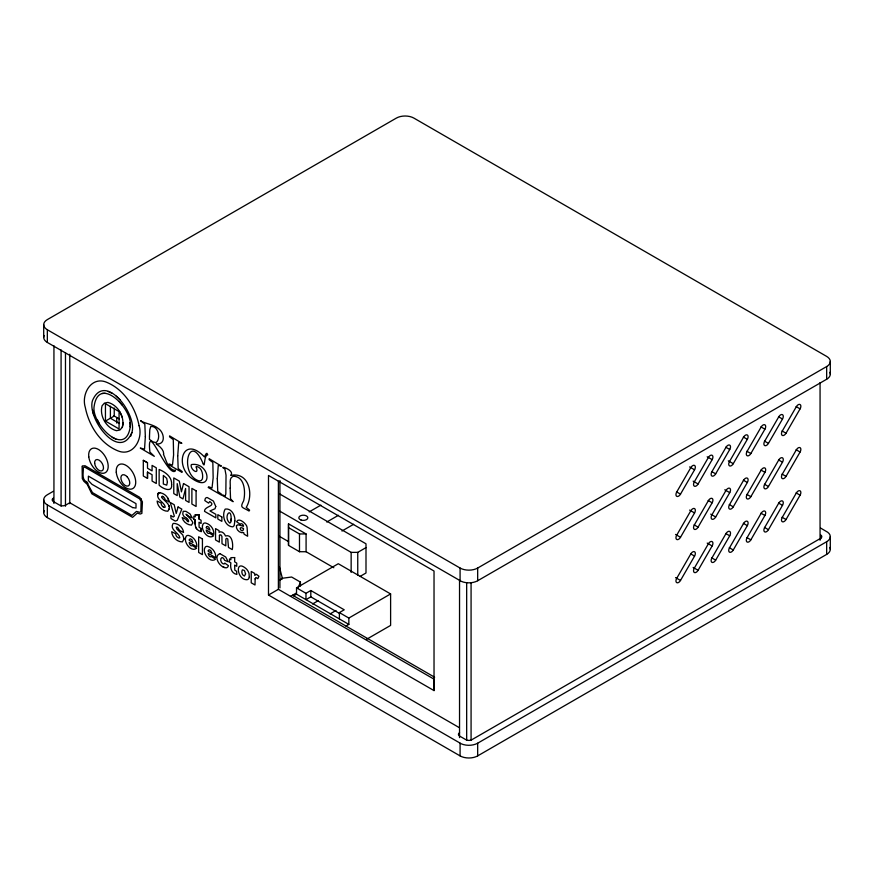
<?xml version="1.0" encoding="UTF-8"?>
<svg xmlns="http://www.w3.org/2000/svg" width="874" height="874" viewBox="0 0 874 874"><rect width="100%" height="100%" fill="white"/><g stroke="black" fill="none" stroke-linecap="round" stroke-linejoin="round"><path stroke-width="1.31" d="M195.23 524.05L195.23 520.063L193.842 519.254L193.842 516.075L195.23 516.873L195.23 514.786L199.01 514.731L199.01 519.058L201.086 520.249L201.086 523.439L199.01 522.237L199.13 527.295L200.944 528.42L201.217 531.589C195.743 530.605 194.29 524.859 195.23 520.063L193.842 519.254M268.493 595.019L268.493 475.456L434.028 571.028L434.028 690.591L268.493 595.019L278.391 589.305L278.391 481.17M306.086 551.723L299.498 551.723L288.518 545.387L288.507 523.821L306.086 533.948L306.086 551.723L333.824 567.739M300.427 586.072L300.427 582.106L291.632 577.026L281.789 578.326L282.411 578.675L279.505 580.358M231.064 520.74C232.123 504.79 222.455 516.818 229.84 523.133L230.911 521.942L231.118 518.927M255.164 578.97L255.011 584.99L251.22 582.805L251.231 571.454L254.76 573.486L254.749 575.354L256.41 574.305L258.966 576.261L257.797 578.686L256.082 577.561L255.153 578.981L255.339 578.26M249.276 577.222L249.068 573.705A6.642 3.835 60 0 0 246.293 568.843C234.702 558.508 236.767 579.08 246.075 579.67A6.872 3.966 60 0 0 249.298 577.19M130.226 426.949C125.43 458.795 90.841 423.377 94.163 406.126C98.959 374.28 133.547 409.709 130.226 426.949L129.865 422.546M131.865 432.554C137.699 414.997 105.088 370.98 92.513 400.532C86.69 418.078 119.301 462.095 131.865 432.554L130.696 436.224M169.261 509.586C170.485 503.959 164.465 501.064 161.592 497.372C161.668 494.64 165.481 498.18 165.044 499.797L168.999 501.807C168.595 496.924 163.777 492.707 159.002 492.718L158.238 493.231C155.168 499.436 164.673 502.069 165.241 507.095L164.29 507.433L162.433 506.243A2.906 1.682 60 0 1 161.308 504.156L161.111 503.053L157.123 501.042C157.429 506.396 162.531 511.356 167.852 511.214L169.436 508.231M157.637 495.165L157.79 494.083M122.305 427.31C125.113 417.193 118.088 405.033 107.917 402.401L104.432 403.1L102.083 405.765C99.275 415.893 106.3 428.052 116.46 430.685L119.957 429.986L122.305 427.31L123.168 422.874M82.112 466.454L82.309 478.602L83.795 481.224L87.203 484.305L91.803 493.788L132.586 517.332L137.305 513.125L140.222 514.032L141.861 513.409L142.429 501.851L139.753 497.328L85.062 465.755L82.331 465.973M297.99 588.268L300.427 582.106M680.496 494.149L694.557 469.797A3.758 2.174 -60 0 0 694.557 465.449A3.758 2.174 -60 0 0 690.799 467.623L676.738 491.975A3.758 2.174 -60 0 0 676.312 495.929L676.738 496.323A3.758 2.174 -60 0 0 680.496 494.149L676.542 491.865M698.086 483.988L712.146 459.637A3.758 2.174 -60 0 0 712.146 455.299A3.758 2.174 -60 0 0 708.388 457.473L694.327 481.825A3.758 2.174 -60 0 0 693.901 485.769L694.327 486.163A3.758 2.174 -60 0 0 698.086 483.988L693.148 481.137M715.675 473.839L729.735 449.487A3.758 2.174 -60 0 0 729.735 445.139A3.758 2.174 -60 0 0 725.977 447.313L711.917 471.665A3.758 2.174 -60 0 0 711.491 475.62L711.917 476.013A3.758 2.174 -60 0 0 715.675 473.839L711.72 471.556M680.496 537.302L694.557 512.951A3.758 2.174 -60 0 0 694.557 508.602A3.758 2.174 -60 0 0 690.799 510.777L676.738 535.128A3.758 2.174 -60 0 0 676.312 539.083L676.738 539.476A3.758 2.174 -60 0 0 680.496 537.302L675.558 534.44M733.264 463.69L747.325 439.338A3.758 2.174 -60 0 0 747.325 434.99A3.758 2.174 -60 0 0 743.556 437.164L729.495 461.516A3.758 2.174 -60 0 0 729.08 465.46L729.495 465.853A3.758 2.174 -60 0 0 733.264 463.69L728.315 460.827M698.086 527.142L712.146 502.79A3.758 2.174 -60 0 0 712.146 498.453A3.758 2.174 -60 0 0 708.388 500.627L694.327 524.979A3.758 2.174 -60 0 0 693.901 528.923L694.327 529.316A3.758 2.174 -60 0 0 698.086 527.142L694.131 524.859M750.853 453.53L764.914 429.178A3.758 2.174 -60 0 0 764.914 424.84A3.758 2.174 -60 0 0 761.145 427.004L747.084 451.355A3.758 2.174 -60 0 0 746.669 455.31L747.084 455.704A3.758 2.174 -60 0 0 750.853 453.53L746.888 451.246M715.675 516.993L729.735 492.641A3.758 2.174 -60 0 0 729.735 488.293A3.758 2.174 -60 0 0 725.977 490.467L711.917 514.819A3.758 2.174 -60 0 0 711.491 518.774L711.917 519.167A3.758 2.174 -60 0 0 715.675 516.993L710.726 514.141M680.496 580.456L694.557 556.104A3.758 2.174 -60 0 0 694.557 551.756A3.758 2.174 -60 0 0 690.799 553.93L676.738 578.282A3.758 2.174 -60 0 0 676.312 582.237L676.738 582.63A3.758 2.174 -60 0 0 680.496 580.456L675.558 577.594M768.432 443.38L782.492 419.028A3.758 2.174 -60 0 0 782.492 414.68A3.758 2.174 -60 0 0 778.734 416.854L764.674 441.206A3.758 2.174 -60 0 0 764.247 445.161L764.674 445.554A3.758 2.174 -60 0 0 768.432 443.38L764.477 441.097M733.264 506.844L747.325 482.492A3.758 2.174 -60 0 0 747.325 478.144A3.758 2.174 -60 0 0 743.556 480.318L729.495 504.669A3.758 2.174 -60 0 0 729.08 508.613L729.495 509.007A3.758 2.174 -60 0 0 733.264 506.844L729.309 504.549M698.086 570.296L712.146 545.944A3.758 2.174 -60 0 0 712.146 541.607A3.758 2.174 -60 0 0 708.388 543.781L694.327 568.133A3.758 2.174 -60 0 0 693.901 572.077L694.327 572.47A3.758 2.174 -60 0 0 698.086 570.296L693.148 567.444M786.021 433.22L800.081 408.868A3.758 2.174 -60 0 0 800.081 404.531A3.758 2.174 -60 0 0 796.323 406.705L782.263 431.057A3.758 2.174 -60 0 0 781.837 435.001L782.263 435.394A3.758 2.174 -60 0 0 786.021 433.22L782.066 430.937M750.853 496.683L764.914 472.331A3.758 2.174 -60 0 0 764.914 467.994A3.758 2.174 -60 0 0 761.145 470.157L747.084 494.509A3.758 2.174 -60 0 0 746.669 498.464L747.084 498.857A3.758 2.174 -60 0 0 750.853 496.683L746.888 494.4M715.675 560.147L729.735 535.795A3.758 2.174 -60 0 0 729.735 531.447A3.758 2.174 -60 0 0 725.977 533.621L711.917 557.973A3.758 2.174 -60 0 0 711.491 561.927L711.917 562.321A3.758 2.174 -60 0 0 715.675 560.147L711.72 557.863M768.432 486.534L782.492 462.182A3.758 2.174 -60 0 0 782.492 457.834A3.758 2.174 -60 0 0 778.734 460.008L764.674 484.36A3.758 2.174 -60 0 0 764.247 488.315L764.674 488.708A3.758 2.174 -60 0 0 768.432 486.534L764.477 484.251M733.264 549.997L747.325 525.645A3.758 2.174 -60 0 0 747.325 521.297A3.758 2.174 -60 0 0 743.556 523.471L729.495 547.823A3.758 2.174 -60 0 0 729.08 551.767L729.495 552.16A3.758 2.174 -60 0 0 733.264 549.997L729.309 547.703M786.021 476.374L800.081 452.022A3.758 2.174 -60 0 0 800.081 447.685A3.758 2.174 -60 0 0 796.323 449.859L782.263 474.211A3.758 2.174 -60 0 0 781.837 478.154L782.263 478.548A3.758 2.174 -60 0 0 786.021 476.374L782.066 474.09M750.853 539.837L764.914 515.485A3.758 2.174 -60 0 0 764.914 511.148A3.758 2.174 -60 0 0 761.145 513.311L747.084 537.663A3.758 2.174 -60 0 0 746.669 541.618L747.084 542.011A3.758 2.174 -60 0 0 750.853 539.837L746.888 537.554M768.432 529.688L782.492 505.336A3.758 2.174 -60 0 0 782.492 500.988A3.758 2.174 -60 0 0 778.734 503.162L764.674 527.514A3.758 2.174 -60 0 0 764.247 531.468L764.674 531.862A3.758 2.174 -60 0 0 768.432 529.688L764.477 527.404M786.021 519.527L800.081 495.176A3.758 2.174 -60 0 0 800.081 490.838A3.758 2.174 -60 0 0 796.323 493.012L782.263 517.364A3.758 2.174 -60 0 0 781.837 521.308L782.263 521.702A3.758 2.174 -60 0 0 786.021 519.527L782.066 517.244M158.238 493.231L160.062 492.597M105.448 421.093L119.072 428.97L119.072 411.578L105.448 403.712L105.448 421.093L114.243 416.024L114.243 407.994M53.238 491.352L47.338 494.75A12.433 7.178 0 0 0 47.338 504.899L47.338 517.594L460.085 755.89A12.433 7.178 0 0 0 477.674 755.89L826.662 554.4A12.433 7.178 0 0 0 829.874 547.463M309.188 511.891L320.867 505.15M326.767 522.029L338.446 515.289M341.952 531.031L353.631 524.291M279.505 580.107L282.411 578.424L279.298 566.581M279.035 510.733L351.151 552.368L357.75 552.368L365.998 547.616M390.612 593.938L348.846 618.049L348.846 624.397L296.526 594.189L296.526 587.841L338.293 563.73L390.612 593.938L390.612 625.413L366.261 639.473M290.485 596.418L296.035 593.206M293.664 595.839L296.526 594.189M296.526 587.841L305.976 593.304L310.816 590.507L344.225 609.801L339.396 612.598L339.396 618.945M339.625 613.493L310.816 596.855L305.976 599.651L305.976 593.304M360.11 576.392L365.998 572.994L365.998 543.803L279.68 493.974M312.575 603.967L318.431 600.58M330.164 613.865L336.02 610.478M345.984 626.046L348.846 624.397M47.338 329.749L460.085 568.045A12.433 7.178 0 0 0 477.674 568.045L826.662 366.556A12.433 7.178 0 0 0 826.662 356.406L413.915 118.11A12.433 7.178 0 0 0 396.326 118.11L47.338 319.6A12.433 7.178 0 0 0 47.338 329.749L47.338 342.444L461.308 581.352A12.433 7.178 0 0 0 477.674 580.74L826.662 379.25A12.433 7.178 0 0 0 829.874 372.313M47.338 504.899L461.308 743.818A12.433 7.178 0 0 0 477.674 743.195L826.662 541.716A12.433 7.178 0 0 0 827.733 532.266L820.741 528.147M102.116 393.464L105.175 393.3M219.931 553.646C212.885 556.192 219.811 567.521 225.7 567.794A6.369 3.682 60 0 0 228.005 566.625L228.398 565.642L224.815 563.107L224.061 564.025C221.209 564.167 219.276 558.606 222.029 557.514L223.536 558.278L224.651 560.3L228.201 561.807L225.721 557.033L219.931 553.657M195.23 514.786L199.01 514.742L199.01 519.058M288.507 523.821L288.507 527.623L299.487 533.948L306.086 533.948M162.345 496.312L162.979 496.585M108.168 391.497L112.189 393.366M112.189 437.361L115.827 439.054M223.023 566.778L224.509 567.499M796.127 406.585L800.081 408.868M778.537 416.745L782.492 419.028M760.948 426.894L764.914 429.178M796.127 449.739L800.081 452.022M743.37 437.044L747.325 439.338M778.537 459.899L782.492 462.182M725.781 447.204L729.735 449.487M760.948 470.048L764.914 472.331M796.127 492.892L800.081 495.176M707.197 456.785L712.146 459.637M743.37 480.197L747.325 482.492M778.537 503.053L782.492 505.336M689.619 466.935L694.557 469.797M724.786 489.79L729.735 492.641M760.948 513.202L764.914 515.485M708.191 500.507L712.146 502.79M743.37 523.351L747.325 525.645M689.619 510.088L694.557 512.951M725.781 533.511L729.735 535.795M707.197 543.093L712.146 545.944M690.602 553.821L694.557 556.104M113.533 415.609L119.323 418.952M119.476 423.486L110.397 418.242L110.397 406.202M279.046 536.123L288.507 541.585M143.303 460.325L147.498 462.75L147.498 468.235L152.076 470.878L152.076 465.394L156.293 467.819L156.293 483.497L152.076 481.061L152.076 474.724L147.498 472.08L147.498 478.417L143.303 476.002L143.303 460.325L147.498 462.75M339.396 612.598L348.846 618.049M292.572 595.205L434.629 677.23M278.391 589.305L434.028 679.164L434.028 690.591M459.101 727.529L69.767 502.747L65.474 505.216A4.294 2.48 0 0 1 59.76 505.216L53.281 501.479A4.294 2.48 0 0 1 53.281 498.18L53.281 500.715M162.925 506.702L163.493 507.095M86.537 481.869C81.293 479.465 83.631 472.288 83.314 467.94L84.057 467.109L85.117 467.339L139.545 498.792L141.075 501.359L140.878 511.705L139.687 512.295L136.464 511.421L131.93 515.398L92.469 492.608L86.537 481.869L87.029 482.306M116.22 396.141L119.989 399.68M119.214 401.395L122.262 405.099M87.498 482.819L87.924 483.388M196.541 528.825L195.547 526.989M141.107 498.748L141.479 499.338M97.254 419.542L99.45 423.89M167.983 498.311L168.988 501.807M119.957 412.058L122.305 417.444M168.9 505.609L169.305 506.942M139.097 425.736C135.525 407.59 124.261 389.596 106.704 382.309C91.3 375.733 81.129 394.141 85.291 407.35C88.864 425.485 100.128 443.489 117.684 450.766C133.088 457.342 143.26 438.934 139.097 425.736M92.513 409.83L93.693 414.866M200.944 528.42L201.217 531.589M299.487 533.948L299.498 551.723M288.507 527.623L288.518 545.387M147.498 472.08L147.498 478.417M830.3 361.475L830.3 374.17M830.3 536.636L830.3 549.331M826.662 366.556L826.662 379.25M826.662 541.716L826.662 554.4M820.719 538.788L820.719 534.986A4.294 2.48 0 0 1 820.719 538.286L471.731 739.775A4.294 2.48 0 0 1 466.017 739.775L459.538 736.028A4.294 2.48 0 0 1 459.538 732.729M820.063 382.594L820.063 540.263M477.674 568.045L477.674 580.74M477.674 743.195L477.674 755.89M471.075 582.729L471.075 740.387M466.672 582.729L466.672 740.387M460.085 568.045L460.085 580.74M460.085 743.195L460.085 755.89M459.538 579.965L459.538 737.623M357.75 552.368L357.75 575.081M351.151 552.368L351.151 572.415M310.816 590.507L310.816 596.855M279.931 480.514L279.931 587.907M116.766 417.706L116.766 423.103M69.767 354.232L69.767 503.741M65.474 352.637L65.474 506.221M61.082 349.917L61.082 506.221M53.937 345.787L53.937 503.457M43.7 324.669L43.7 337.364M43.7 499.83L43.7 512.525M47.338 517.594A12.433 7.178 0 0 1 44.126 510.656M47.338 342.444A12.433 7.178 0 0 1 44.126 335.507M230.146 488.14L230.55 498.781L233.139 501.698L222.488 495.514L222.903 495.023L225.263 495.962L225.831 493.799L226.038 475.161L224.88 468.912C216.435 464.509 235.685 469.884 230.692 475.401C249.101 471.556 253.919 494.673 246.25 507.368L249.603 510.154L249.035 511.039C242.273 506.822 239.52 508.34 243.671 500.747C245.66 492.302 244.949 476.286 233.227 476.232C228.42 478.034 230.9 484.338 230.146 488.14M145.346 436.541L144.538 449.127L140.277 448.045L154.327 456.337L149.924 452.077C146.209 419.149 165.437 472.703 174.265 471.523L175.488 470.857L175.171 470.07L174.429 470.409C167.546 468.737 166.191 459.746 163.405 454.327L163.744 453.934C163.689 449.498 159.527 446.221 156.151 443.916C166.333 445.128 164.334 432.117 158.161 428.424C153.769 424.502 143.686 423.234 140.583 420.689L144.822 424.152L145.346 436.541M149.498 436.071L149.465 439.404L152.983 441.84L155.976 442.637C161.373 438.672 158.118 425.441 150.765 426.512L149.782 429.789L149.498 436.071M177.717 455.878L178.176 468.54L182.185 471.556L182.032 472.397L168.649 464.651L169.053 463.93L172.473 465.165L173.598 454.961L173.281 439.633L169.578 436.847L169.578 435.875L181.868 443.271L178.7 442.583L177.717 455.878M217.276 478.712L217.735 491.385L221.745 494.389L221.592 495.23L208.209 487.484L208.613 486.763L212.021 488.009L213.158 477.805L212.841 462.466L209.137 459.68L209.137 458.708L221.428 466.115L218.26 465.416L217.276 478.712M203.227 463.854C205.062 468.901 203.773 454.993 207.728 454.862L206.919 453.3L206.111 453.748L204.385 456.884C182.513 434.039 173.784 466.913 192.641 478.952C213.617 493.122 210.099 461.931 191.635 464.509L191.133 465.001C190.499 470.267 199.906 475.609 196.005 466.88L196.672 466.519C201.894 467.361 203.358 474.582 202.375 478.985L201.184 480.547L199.272 480.951C178.602 475.183 188.751 429.407 203.227 463.854M234.866 520.904L234.166 525.613L232.877 526.869C224.738 526.552 221.504 515.256 225.164 509.105C231.293 507.892 235.434 515.507 234.866 520.904M167.404 482.12L166.715 485.157L163.329 483.999L163.329 475.434L166.705 478.307L167.404 482.12M171.621 484.458C172.724 493.318 162.28 488.577 159.134 485.136L159.134 469.469C165.35 472.047 172.123 476.909 171.621 484.458M185.496 537.936C184.272 543.344 191.384 552.346 196.574 548.315L192.859 545.769L191.144 545.824A2.524 1.453 60 0 1 189.407 543.431L189.232 542.415L196.792 546.774C197.196 541.662 193.569 536.734 188.631 535.467A6.708 3.867 60 0 0 186.228 536.199L185.496 537.936M202.495 525.503C201.271 530.911 208.394 539.913 213.584 535.882L209.869 533.348L208.154 533.391A2.524 1.453 60 0 1 206.417 530.999L206.242 529.983L213.791 534.353C214.206 529.24 210.579 524.302 205.641 523.045A6.708 3.867 60 0 0 203.238 523.777L202.495 525.503M204.45 548.883C203.227 554.291 210.35 563.293 215.539 559.262L211.825 556.716L210.11 556.771A2.524 1.453 60 0 1 208.362 554.378L208.198 553.362L215.747 557.721C216.162 552.608 212.535 547.681 207.597 546.414A6.708 3.867 60 0 0 205.193 547.146L204.45 548.883M243.485 529.141C242.338 534.407 236.712 525.066 243.485 528.453L243.485 529.141M219.44 535.292L219.33 542.142L215.55 539.957L215.55 528.606L219.068 530.638L219.068 532.299C221.646 530.584 224.673 533.588 225.459 535.981C232.56 533.697 233.369 545.354 232.233 549.593L228.464 547.408L227.775 538.963L226.661 538.318L225.885 539.007L225.787 545.868L222.007 543.683L221.93 536.374L220.816 534.779L219.44 535.292M245.583 573.857L244.469 576.042C242 575.376 241.202 571.847 242.393 569.826L244.469 570.471L245.583 573.857M184.01 538.897L182.426 541.88C177.105 542.022 172.003 537.062 171.697 531.709L175.685 533.719L175.882 534.822A2.906 1.682 60 0 0 177.007 536.909L178.864 538.089L179.815 537.75C179.236 532.736 169.742 530.103 172.812 523.897L173.576 523.373C178.351 523.362 183.179 527.579 183.562 532.474L179.618 530.463L177.553 527.251L176.177 527.208L176.887 529.076L182.764 534.91L184.01 538.897M215.758 506.45L215.026 508.766L209.957 510.929L215.845 514.327L215.845 517.878L204.538 511.356C204.046 506.166 216.839 506.254 209.727 501.523L208.591 503.107L204.811 500.573L205.128 499.12A5.353 3.092 60 0 1 207.302 497.557L213.387 501.042L215.758 506.45M192.662 523.067L191.493 525.132C187.386 525.023 183.027 521.745 182.218 517.561L185.954 519.309C189.734 525.318 189.724 518.686 184.436 516.895A4.075 2.349 60 0 1 182.764 513.934L183.19 511.279L185.911 511.334L190.008 513.912L192.335 517.987L188.762 516.326C180.437 509.564 193.667 520.707 192.662 523.067M236.483 525.613C235.565 529.426 240 533.708 243.693 532.572L244.108 534.2L247.637 536.243L247.167 528.541A6.02 3.474 60 0 0 246.566 525.722C245.091 522.969 238.536 517.157 236.614 521.756L240.219 524.28C241.082 522.597 243.78 524.75 243.485 526.257L237.914 524.761L236.483 525.613M189.396 539.542L189.243 540.34L192.957 542.481L191.81 539.608L190.303 538.81L189.396 539.542M206.406 527.109L206.253 527.907L209.957 530.048L208.82 527.175L207.313 526.377L206.406 527.109M208.362 550.489L208.198 551.286L211.912 553.428L210.776 550.554L209.268 549.757L208.362 550.489M183.529 483.551L181.421 491.865L179.29 481.104L173.773 477.925L173.773 493.591L177.214 495.58L177.214 483.628L179.858 497.098L182.961 498.901L185.605 488.468L185.605 500.42L189.046 502.408L189.046 486.731L183.529 483.551M178.099 506.986L176.22 513.453L174.188 504.724L170.212 502.43L174.341 516.163L173.172 517.015L170.747 515.409L171.053 518.621L175.313 521.079L177.236 520.358L181.814 509.127L178.099 506.986M132.651 507.586L91.956 484.305L88.383 480.569L88.383 476.133L136.005 503.632L136.005 508.067L132.651 507.586M234.669 557.579L230.889 557.634L230.889 559.71L229.501 558.912L229.501 562.102L230.889 562.9C229.949 567.696 231.413 573.442 236.887 574.426L236.603 571.268L234.789 570.132L234.669 565.085L236.745 566.276L236.745 563.096L234.669 561.895L234.669 557.579M196.093 490.806L191.887 488.38L191.887 504.047L196.093 506.472L196.093 490.806M221.854 516.993L217.834 514.666L217.834 519.025L221.854 521.352L221.854 516.993M202.429 538.963L198.649 536.778L198.649 552.455L202.429 554.629L202.429 538.963M127.069 476.691L125.954 475.685A6.282 3.627 60 0 0 121.082 479.455A6.282 3.627 60 0 0 128.303 485.944A6.282 3.627 60 0 0 127.069 476.691M301.082 520.041A4.512 2.6 0 0 0 307.845 517.79A4.512 2.6 0 0 0 301.082 515.529A4.512 2.6 0 0 0 301.082 520.041M88.787 456.851A13.798 7.964 60 0 0 104.53 473.031A13.798 7.964 60 0 0 101.974 452.251A13.798 7.964 60 0 0 88.787 456.851M116.264 472.222A13.798 7.964 60 0 0 131.734 489.014A13.798 7.964 60 0 0 129.887 468.54A13.798 7.964 60 0 0 116.264 472.222M94.654 463.428A6.282 3.627 60 0 0 101.799 470.878A6.282 3.627 60 0 0 100.729 461.461A6.282 3.627 60 0 0 94.654 463.428"/></g></svg>
